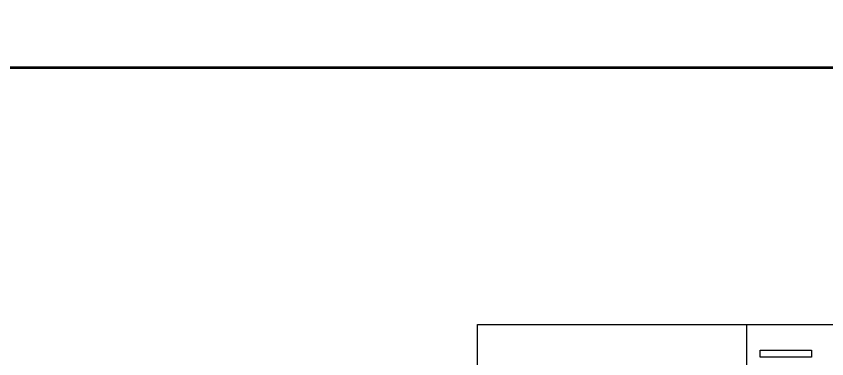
# Model space of a CAD drawing. Extents: x -186194 to 139607, y -228907 to -26595.
# Drawn here: x 32543 to 56222, y -149821 to -139799 of the extents above; entities that cross this region are included whole.
import ezdxf

# ---------------------------------------------------------------- set-up
doc = ezdxf.new("R2010")
doc.units = 0
doc.header["$LTSCALE"] = 10
doc.header["$MEASUREMENT"] = 0
doc.layers.add('A-SUR_看线', color=231, linetype='Continuous')

# ---------------------------------------------------------------- blocks, each defined once
blk = doc.blocks.new('图框-A1+1-4')
for points, const_width in [([(0, 0), (1051, 0), (1051, 594), (0, 594)], 0.05), ([(976, 584), (25, 584), (25, 10), (976, 10)], 0.5)]:
    blk.add_lwpolyline(points, close=True, dxfattribs=dict(const_width=const_width))

msp = doc.modelspace()

# ---------------------------------------------------------------- linework, layer by layer
at = {"layer": 'A-SUR_看线'}
for points in [[(46021.8, -152370.5), (46021.8, -148820.5), (53871.8, -148820.5), (53871.8, -152370.5)], [(53871.8, -148820.5), (56471.8, -148820.5), (56471.8, -152370.5)]]:
    msp.add_lwpolyline(points, dxfattribs=at)
msp.add_lwpolyline([(54271.8, -149570.5), (55771.8, -149570.5), (55771.8, -149770.5), (54271.8, -149770.5)], close=True, dxfattribs=at)

# ---------------------------------------------------------------- block references
at = {"xscale": 150, "yscale": 150, "zscale": 150}
msp.add_blockref('图框-A1+1-4', (-18046.8, -228902.8), dxfattribs=at)

doc.saveas('drawing.dxf')
